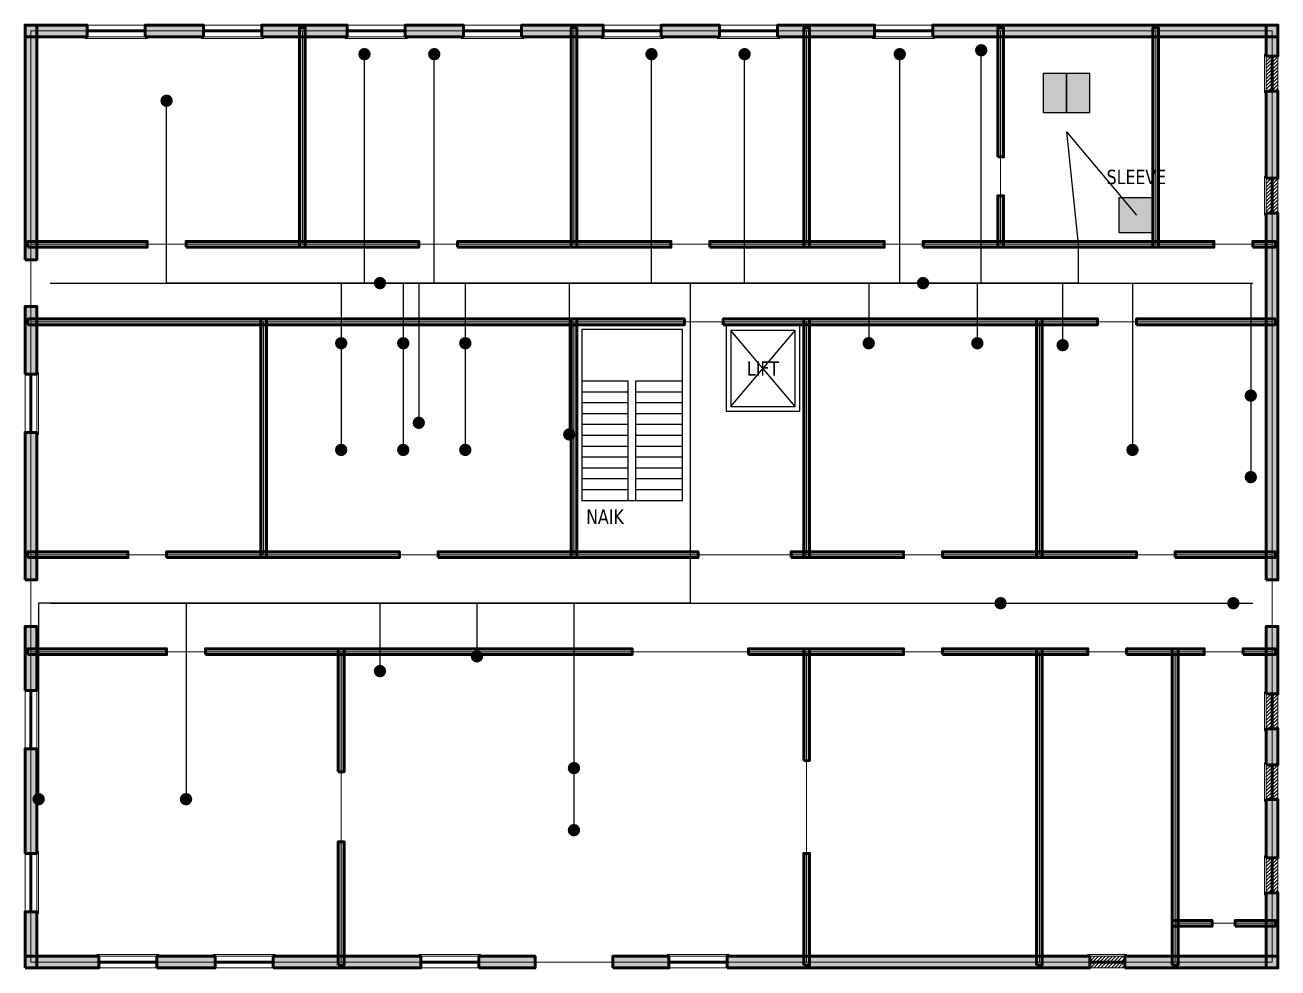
# Model space of a CAD drawing. Header units: millimetres. Extents: x -150 to 72150, y -150 to 24150.
# Drawn here: x -150 to 32150, y -150 to 24150 of the extents above; entities that cross this region are included whole.
import ezdxf
from ezdxf.enums import TextEntityAlignment as Align

# ---------------------------------------------------------------- set-up
doc = ezdxf.new("R2010")
doc.units = ezdxf.units.MM
doc.layers.add('A-AREA', color=7, linetype='Continuous', lineweight=13, true_color=0xa0b4aa, plot=False)
for name, color, linetype, lineweight, true_color in [('A-GLAZ', 7, 'Continuous', 18, 0x1f4d3a), ('A-STRS', 7, 'Continuous', 25, 0xb5532f), ('A-WALL', 7, 'Continuous', 50, 0x1f4d3a)]:
    doc.layers.add(name, color=color, linetype=linetype, lineweight=lineweight, true_color=true_color)
for name, color, linetype in [('ICT-OUTL', 7, 'Continuous'), ('ICT-RACK', 7, 'Continuous'), ('ICT-RISR', 7, 'Continuous'), ('ICT-ROUT', 7, 'Continuous'), ('ICT-TRAY', 7, 'Continuous')]:
    doc.layers.add(name, color=color, linetype=linetype)
doc.styles.add('KR-SANS', font='DejaVuSans.ttf', dxfattribs={"width": 0.8})

msp = doc.modelspace()

# ---------------------------------------------------------------- hatches: boundary and pattern name
at = {"layer": 'A-WALL', "true_color": 0x6f8379}
h = msp.add_hatch(color=8, dxfattribs=at)
h.dxf.hatch_style = 1
h.paths.add_polyline_path([(-150, 23850), (1450, 23850), (1450, 24150), (-150, 24150)])
h = msp.add_hatch(color=8, dxfattribs=at)
h.dxf.hatch_style = 1
h.paths.add_polyline_path([(-150, 18100), (150, 18100), (150, 24150), (-150, 24150)])
h = msp.add_hatch(color=8, dxfattribs=at)
h.dxf.hatch_style = 1
h.paths.add_polyline_path([(2950, 23850), (4450, 23850), (4450, 24150), (2950, 24150)])
h = msp.add_hatch(color=8, dxfattribs=at)
h.dxf.hatch_style = 1
h.paths.add_polyline_path([(5950, 23850), (8150, 23850), (8150, 24150), (5950, 24150)])
at = {"layer": 'A-WALL', "true_color": 0x9aa9a1}
h = msp.add_hatch(color=253, dxfattribs=at)
h.dxf.hatch_style = 1
h.paths.add_polyline_path([(6925, 18425), (7075, 18425), (7075, 24075), (6925, 24075)])
at = {"layer": 'A-WALL', "true_color": 0x6f8379}
h = msp.add_hatch(color=8, dxfattribs=at)
h.dxf.hatch_style = 1
h.paths.add_polyline_path([(9650, 23850), (11150, 23850), (11150, 24150), (9650, 24150)])
h = msp.add_hatch(color=8, dxfattribs=at)
h.dxf.hatch_style = 1
h.paths.add_polyline_path([(12650, 23850), (14750, 23850), (14750, 24150), (12650, 24150)])
at = {"layer": 'A-WALL', "true_color": 0x9aa9a1}
h = msp.add_hatch(color=253, dxfattribs=at)
h.dxf.hatch_style = 1
h.paths.add_polyline_path([(13925, 18425), (14075, 18425), (14075, 24075), (13925, 24075)])
at = {"layer": 'A-WALL', "true_color": 0x6f8379}
h = msp.add_hatch(color=8, dxfattribs=at)
h.dxf.hatch_style = 1
h.paths.add_polyline_path([(16250, 23850), (17750, 23850), (17750, 24150), (16250, 24150)])
h = msp.add_hatch(color=8, dxfattribs=at)
h.dxf.hatch_style = 1
h.paths.add_polyline_path([(19250, 23850), (21750, 23850), (21750, 24150), (19250, 24150)])
at = {"layer": 'A-WALL', "true_color": 0x9aa9a1}
h = msp.add_hatch(color=253, dxfattribs=at)
h.dxf.hatch_style = 1
h.paths.add_polyline_path([(19925, 18425), (20075, 18425), (20075, 24075), (19925, 24075)])
at = {"layer": 'A-WALL', "true_color": 0x6f8379}
h = msp.add_hatch(color=8, dxfattribs=at)
h.dxf.hatch_style = 1
h.paths.add_polyline_path([(23250, 23850), (32150, 23850), (32150, 24150), (23250, 24150)])
at = {"layer": 'A-WALL', "true_color": 0x9aa9a1}
h = msp.add_hatch(color=253, dxfattribs=at)
h.dxf.hatch_style = 1
h.paths.add_polyline_path([(24925, 20750), (25075, 20750), (25075, 24075), (24925, 24075)])
h = msp.add_hatch(color=253, dxfattribs=at)
h.dxf.hatch_style = 1
h.paths.add_polyline_path([(28925, 18425), (29075, 18425), (29075, 24075), (28925, 24075)])
at = {"layer": 'A-WALL', "true_color": 0x6f8379}
h = msp.add_hatch(color=8, dxfattribs=at)
h.dxf.hatch_style = 1
h.paths.add_polyline_path([(31850, 23350), (32150, 23350), (32150, 24150), (31850, 24150)])
h = msp.add_hatch(color=8, dxfattribs=at)
h.dxf.hatch_style = 1
h.paths.add_polyline_path([(31850, 20200), (32150, 20200), (32150, 22450), (31850, 22450)])
at = {"layer": 'A-WALL', "true_color": 0x9aa9a1}
h = msp.add_hatch(color=253, dxfattribs=at)
h.dxf.hatch_style = 1
h.paths.add_polyline_path([(24925, 18425), (25075, 18425), (25075, 19750), (24925, 19750)])
at = {"layer": 'A-WALL', "true_color": 0x6f8379}
h = msp.add_hatch(color=8, dxfattribs=at)
h.dxf.hatch_style = 1
h.paths.add_polyline_path([(31850, 9850), (32150, 9850), (32150, 19300), (31850, 19300)])
at = {"layer": 'A-WALL', "true_color": 0x9aa9a1}
h = msp.add_hatch(color=253, dxfattribs=at)
h.dxf.hatch_style = 1
h.paths.add_polyline_path([(-75, 18425), (3000, 18425), (3000, 18575), (-75, 18575)])
h = msp.add_hatch(color=253, dxfattribs=at)
h.dxf.hatch_style = 1
h.paths.add_polyline_path([(4000, 18425), (10000, 18425), (10000, 18575), (4000, 18575)])
h = msp.add_hatch(color=253, dxfattribs=at)
h.dxf.hatch_style = 1
h.paths.add_polyline_path([(11000, 18425), (16500, 18425), (16500, 18575), (11000, 18575)])
h = msp.add_hatch(color=253, dxfattribs=at)
h.dxf.hatch_style = 1
h.paths.add_polyline_path([(17500, 18425), (22000, 18425), (22000, 18575), (17500, 18575)])
h = msp.add_hatch(color=253, dxfattribs=at)
h.dxf.hatch_style = 1
h.paths.add_polyline_path([(23000, 18425), (30500, 18425), (30500, 18575), (23000, 18575)])
h = msp.add_hatch(color=253, dxfattribs=at)
h.dxf.hatch_style = 1
h.paths.add_polyline_path([(31500, 18425), (32075, 18425), (32075, 18575), (31500, 18575)])
at = {"layer": 'A-WALL', "true_color": 0x6f8379}
h = msp.add_hatch(color=8, dxfattribs=at)
h.dxf.hatch_style = 1
h.paths.add_polyline_path([(-150, 15150), (150, 15150), (150, 16900), (-150, 16900)])
at = {"layer": 'A-WALL', "true_color": 0x9aa9a1}
h = msp.add_hatch(color=253, dxfattribs=at)
h.dxf.hatch_style = 1
h.paths.add_polyline_path([(-75, 16425), (16850, 16425), (16850, 16575), (-75, 16575)])
h = msp.add_hatch(color=253, dxfattribs=at)
h.dxf.hatch_style = 1
h.paths.add_polyline_path([(5925, 10425), (6075, 10425), (6075, 16575), (5925, 16575)])
h = msp.add_hatch(color=253, dxfattribs=at)
h.dxf.hatch_style = 1
h.paths.add_polyline_path([(13925, 10425), (14075, 10425), (14075, 16575), (13925, 16575)])
h = msp.add_hatch(color=253, dxfattribs=at)
h.dxf.hatch_style = 1
h.paths.add_polyline_path([(17850, 16425), (27500, 16425), (27500, 16575), (17850, 16575)])
h = msp.add_hatch(color=253, dxfattribs=at)
h.dxf.hatch_style = 1
h.paths.add_polyline_path([(19925, 10425), (20075, 10425), (20075, 16575), (19925, 16575)])
h = msp.add_hatch(color=253, dxfattribs=at)
h.dxf.hatch_style = 1
h.paths.add_polyline_path([(25925, 10425), (26075, 10425), (26075, 16575), (25925, 16575)])
h = msp.add_hatch(color=253, dxfattribs=at)
h.dxf.hatch_style = 1
h.paths.add_polyline_path([(28500, 16425), (32075, 16425), (32075, 16575), (28500, 16575)])
at = {"layer": 'A-WALL', "true_color": 0x6f8379}
h = msp.add_hatch(color=8, dxfattribs=at)
h.dxf.hatch_style = 1
h.paths.add_polyline_path([(-150, 9850), (150, 9850), (150, 13650), (-150, 13650)])
at = {"layer": 'A-WALL', "true_color": 0x9aa9a1}
h = msp.add_hatch(color=253, dxfattribs=at)
h.dxf.hatch_style = 1
h.paths.add_polyline_path([(-75, 10425), (2500, 10425), (2500, 10575), (-75, 10575)])
h = msp.add_hatch(color=253, dxfattribs=at)
h.dxf.hatch_style = 1
h.paths.add_polyline_path([(3500, 10425), (9500, 10425), (9500, 10575), (3500, 10575)])
h = msp.add_hatch(color=253, dxfattribs=at)
h.dxf.hatch_style = 1
h.paths.add_polyline_path([(10500, 10425), (17200, 10425), (17200, 10575), (10500, 10575)])
h = msp.add_hatch(color=253, dxfattribs=at)
h.dxf.hatch_style = 1
h.paths.add_polyline_path([(19600, 10425), (22500, 10425), (22500, 10575), (19600, 10575)])
h = msp.add_hatch(color=253, dxfattribs=at)
h.dxf.hatch_style = 1
h.paths.add_polyline_path([(23500, 10425), (28500, 10425), (28500, 10575), (23500, 10575)])
h = msp.add_hatch(color=253, dxfattribs=at)
h.dxf.hatch_style = 1
h.paths.add_polyline_path([(29500, 10425), (32075, 10425), (32075, 10575), (29500, 10575)])
at = {"layer": 'A-WALL', "true_color": 0x6f8379}
h = msp.add_hatch(color=8, dxfattribs=at)
h.dxf.hatch_style = 1
h.paths.add_polyline_path([(-150, 7000), (150, 7000), (150, 8650), (-150, 8650)])
h = msp.add_hatch(color=8, dxfattribs=at)
h.dxf.hatch_style = 1
h.paths.add_polyline_path([(31850, 6913), (32150, 6913), (32150, 8650), (31850, 8650)])
at = {"layer": 'A-WALL', "true_color": 0x9aa9a1}
h = msp.add_hatch(color=253, dxfattribs=at)
h.dxf.hatch_style = 1
h.paths.add_polyline_path([(-75, 7925), (3500, 7925), (3500, 8075), (-75, 8075)])
h = msp.add_hatch(color=253, dxfattribs=at)
h.dxf.hatch_style = 1
h.paths.add_polyline_path([(4500, 7925), (15500, 7925), (15500, 8075), (4500, 8075)])
h = msp.add_hatch(color=253, dxfattribs=at)
h.dxf.hatch_style = 1
h.paths.add_polyline_path([(7925, 4900), (8075, 4900), (8075, 8075), (7925, 8075)])
h = msp.add_hatch(color=253, dxfattribs=at)
h.dxf.hatch_style = 1
h.paths.add_polyline_path([(18500, 7925), (22500, 7925), (22500, 8075), (18500, 8075)])
h = msp.add_hatch(color=253, dxfattribs=at)
h.dxf.hatch_style = 1
h.paths.add_polyline_path([(19925, 5200), (20075, 5200), (20075, 8075), (19925, 8075)])
h = msp.add_hatch(color=253, dxfattribs=at)
h.dxf.hatch_style = 1
h.paths.add_polyline_path([(23500, 7925), (27250, 7925), (27250, 8075), (23500, 8075)])
h = msp.add_hatch(color=253, dxfattribs=at)
h.dxf.hatch_style = 1
h.paths.add_polyline_path([(25925, -75), (26075, -75), (26075, 8075), (25925, 8075)])
h = msp.add_hatch(color=253, dxfattribs=at)
h.dxf.hatch_style = 1
h.paths.add_polyline_path([(28250, 7925), (30250, 7925), (30250, 8075), (28250, 8075)])
h = msp.add_hatch(color=253, dxfattribs=at)
h.dxf.hatch_style = 1
h.paths.add_polyline_path([(29425, -75), (29575, -75), (29575, 8075), (29425, 8075)])
h = msp.add_hatch(color=253, dxfattribs=at)
h.dxf.hatch_style = 1
h.paths.add_polyline_path([(31250, 7925), (32075, 7925), (32075, 8075), (31250, 8075)])
at = {"layer": 'A-WALL', "true_color": 0x6f8379}
h = msp.add_hatch(color=8, dxfattribs=at)
h.dxf.hatch_style = 1
h.paths.add_polyline_path([(31850, 5088), (32150, 5088), (32150, 6013), (31850, 6013)])
h = msp.add_hatch(color=8, dxfattribs=at)
h.dxf.hatch_style = 1
h.paths.add_polyline_path([(-150, 2800), (150, 2800), (150, 5500), (-150, 5500)])
h = msp.add_hatch(color=8, dxfattribs=at)
h.dxf.hatch_style = 1
h.paths.add_polyline_path([(31850, 2688), (32150, 2688), (32150, 4188), (31850, 4188)])
at = {"layer": 'A-WALL', "true_color": 0x9aa9a1}
h = msp.add_hatch(color=253, dxfattribs=at)
h.dxf.hatch_style = 1
h.paths.add_polyline_path([(7925, -75), (8075, -75), (8075, 3100), (7925, 3100)])
h = msp.add_hatch(color=253, dxfattribs=at)
h.dxf.hatch_style = 1
h.paths.add_polyline_path([(19925, -75), (20075, -75), (20075, 2800), (19925, 2800)])
at = {"layer": 'A-WALL', "true_color": 0x6f8379}
h = msp.add_hatch(color=8, dxfattribs=at)
h.dxf.hatch_style = 1
h.paths.add_polyline_path([(31850, -150), (32150, -150), (32150, 1788), (31850, 1788)])
h = msp.add_hatch(color=8, dxfattribs=at)
h.dxf.hatch_style = 1
h.paths.add_polyline_path([(-150, -150), (150, -150), (150, 1300), (-150, 1300)])
at = {"layer": 'A-WALL', "true_color": 0x9aa9a1}
h = msp.add_hatch(color=253, dxfattribs=at)
h.dxf.hatch_style = 1
h.paths.add_polyline_path([(29425, 925), (30450, 925), (30450, 1075), (29425, 1075)])
h = msp.add_hatch(color=253, dxfattribs=at)
h.dxf.hatch_style = 1
h.paths.add_polyline_path([(31050, 925), (32075, 925), (32075, 1075), (31050, 1075)])
at = {"layer": 'A-WALL', "true_color": 0x6f8379}
h = msp.add_hatch(color=8, dxfattribs=at)
h.dxf.hatch_style = 1
h.paths.add_polyline_path([(-150, -150), (1750, -150), (1750, 150), (-150, 150)])
h = msp.add_hatch(color=8, dxfattribs=at)
h.dxf.hatch_style = 1
h.paths.add_polyline_path([(3250, -150), (4750, -150), (4750, 150), (3250, 150)])
h = msp.add_hatch(color=8, dxfattribs=at)
h.dxf.hatch_style = 1
h.paths.add_polyline_path([(6250, -150), (10050, -150), (10050, 150), (6250, 150)])
h = msp.add_hatch(color=8, dxfattribs=at)
h.dxf.hatch_style = 1
h.paths.add_polyline_path([(11550, -150), (13000, -150), (13000, 150), (11550, 150)])
h = msp.add_hatch(color=8, dxfattribs=at)
h.dxf.hatch_style = 1
h.paths.add_polyline_path([(15000, -150), (16450, -150), (16450, 150), (15000, 150)])
h = msp.add_hatch(color=8, dxfattribs=at)
h.dxf.hatch_style = 1
h.paths.add_polyline_path([(17950, -150), (27300, -150), (27300, 150), (17950, 150)])
h = msp.add_hatch(color=8, dxfattribs=at)
h.dxf.hatch_style = 1
h.paths.add_polyline_path([(28200, -150), (32150, -150), (32150, 150), (28200, 150)])
at = {"layer": 'ICT-OUTL', "true_color": 0x2e6b52}
h = msp.add_hatch(color=107, dxfattribs=at)
h.dxf.hatch_style = 1
edge = h.paths.add_edge_path()
edge.add_arc((24500, 23500), 160, 0, 360)
h = msp.add_hatch(color=107, dxfattribs=at)
h.dxf.hatch_style = 1
edge = h.paths.add_edge_path()
edge.add_arc((8600, 23400), 160, 0, 360)
h = msp.add_hatch(color=107, dxfattribs=at)
h.dxf.hatch_style = 1
edge = h.paths.add_edge_path()
edge.add_arc((10400, 23400), 160, 0, 360)
h = msp.add_hatch(color=107, dxfattribs=at)
h.dxf.hatch_style = 1
edge = h.paths.add_edge_path()
edge.add_arc((16000, 23400), 160, 0, 360)
h = msp.add_hatch(color=107, dxfattribs=at)
h.dxf.hatch_style = 1
edge = h.paths.add_edge_path()
edge.add_arc((18400, 23400), 160, 0, 360)
h = msp.add_hatch(color=107, dxfattribs=at)
h.dxf.hatch_style = 1
edge = h.paths.add_edge_path()
edge.add_arc((22400, 23400), 160, 0, 360)
h = msp.add_hatch(color=107, dxfattribs=at)
h.dxf.hatch_style = 1
edge = h.paths.add_edge_path()
edge.add_arc((3500, 22200), 160, 0, 360)
h = msp.add_hatch(color=107, dxfattribs=at)
h.dxf.hatch_style = 1
edge = h.paths.add_edge_path()
edge.add_arc((9000, 17500), 160, 0, 360)
h = msp.add_hatch(color=107, dxfattribs=at)
h.dxf.hatch_style = 1
edge = h.paths.add_edge_path()
edge.add_arc((23000, 17500), 160, 0, 360)
h = msp.add_hatch(color=107, dxfattribs=at)
h.dxf.hatch_style = 1
edge = h.paths.add_edge_path()
edge.add_arc((8000, 15950), 160, 0, 360)
h = msp.add_hatch(color=107, dxfattribs=at)
h.dxf.hatch_style = 1
edge = h.paths.add_edge_path()
edge.add_arc((9600, 15950), 160, 0, 360)
h = msp.add_hatch(color=107, dxfattribs=at)
h.dxf.hatch_style = 1
edge = h.paths.add_edge_path()
edge.add_arc((11200, 15950), 160, 0, 360)
h = msp.add_hatch(color=107, dxfattribs=at)
h.dxf.hatch_style = 1
edge = h.paths.add_edge_path()
edge.add_arc((21600, 15950), 160, 0, 360)
h = msp.add_hatch(color=107, dxfattribs=at)
h.dxf.hatch_style = 1
edge = h.paths.add_edge_path()
edge.add_arc((24400, 15950), 160, 0, 360)
h = msp.add_hatch(color=107, dxfattribs=at)
h.dxf.hatch_style = 1
edge = h.paths.add_edge_path()
edge.add_arc((26600, 15900), 160, 0, 360)
h = msp.add_hatch(color=107, dxfattribs=at)
h.dxf.hatch_style = 1
edge = h.paths.add_edge_path()
edge.add_arc((31450, 14600), 160, 0, 360)
h = msp.add_hatch(color=107, dxfattribs=at)
h.dxf.hatch_style = 1
edge = h.paths.add_edge_path()
edge.add_arc((10000, 13900), 160, 0, 360)
h = msp.add_hatch(color=107, dxfattribs=at)
h.dxf.hatch_style = 1
edge = h.paths.add_edge_path()
edge.add_arc((13880, 13600), 160, 0, 360)
h = msp.add_hatch(color=107, dxfattribs=at)
h.dxf.hatch_style = 1
edge = h.paths.add_edge_path()
edge.add_arc((8000, 13200), 160, 0, 360)
h = msp.add_hatch(color=107, dxfattribs=at)
h.dxf.hatch_style = 1
edge = h.paths.add_edge_path()
edge.add_arc((9600, 13200), 160, 0, 360)
h = msp.add_hatch(color=107, dxfattribs=at)
h.dxf.hatch_style = 1
edge = h.paths.add_edge_path()
edge.add_arc((11200, 13200), 160, 0, 360)
h = msp.add_hatch(color=107, dxfattribs=at)
h.dxf.hatch_style = 1
edge = h.paths.add_edge_path()
edge.add_arc((28400, 13200), 160, 0, 360)
h = msp.add_hatch(color=107, dxfattribs=at)
h.dxf.hatch_style = 1
edge = h.paths.add_edge_path()
edge.add_arc((31450, 12500), 160, 0, 360)
h = msp.add_hatch(color=107, dxfattribs=at)
h.dxf.hatch_style = 1
edge = h.paths.add_edge_path()
edge.add_arc((25000, 9250), 160, 0, 360)
h = msp.add_hatch(color=107, dxfattribs=at)
h.dxf.hatch_style = 1
edge = h.paths.add_edge_path()
edge.add_arc((31000, 9250), 160, 0, 360)
h = msp.add_hatch(color=107, dxfattribs=at)
h.dxf.hatch_style = 1
edge = h.paths.add_edge_path()
edge.add_arc((11500, 7880), 160, 0, 360)
h = msp.add_hatch(color=107, dxfattribs=at)
h.dxf.hatch_style = 1
edge = h.paths.add_edge_path()
edge.add_arc((9000, 7500), 160, 0, 360)
h = msp.add_hatch(color=107, dxfattribs=at)
h.dxf.hatch_style = 1
edge = h.paths.add_edge_path()
edge.add_arc((14000, 5000), 160, 0, 360)
h = msp.add_hatch(color=107, dxfattribs=at)
h.dxf.hatch_style = 1
edge = h.paths.add_edge_path()
edge.add_arc((200, 4200), 160, 0, 360)
h = msp.add_hatch(color=107, dxfattribs=at)
h.dxf.hatch_style = 1
edge = h.paths.add_edge_path()
edge.add_arc((4000, 4200), 160, 0, 360)
h = msp.add_hatch(color=107, dxfattribs=at)
h.dxf.hatch_style = 1
edge = h.paths.add_edge_path()
edge.add_arc((14000, 3400), 160, 0, 360)
at = {"layer": 'ICT-RACK', "true_color": 0xcfe0d6}
h = msp.add_hatch(color=254, dxfattribs=at)
h.dxf.hatch_style = 1
h.paths.add_polyline_path([(26100, 21900), (26700, 21900), (26700, 22900), (26100, 22900)])
h = msp.add_hatch(color=254, dxfattribs=at)
h.dxf.hatch_style = 1
h.paths.add_polyline_path([(26700, 21900), (27300, 21900), (27300, 22900), (26700, 22900)])
at = {"layer": 'ICT-RISR', "true_color": 0xf3e6d6}
h = msp.add_hatch(color=254, dxfattribs=at)
h.dxf.hatch_style = 1
h.paths.add_polyline_path([(28050, 18800), (28950, 18800), (28950, 19700), (28050, 19700)])

# ---------------------------------------------------------------- linework, layer by layer
at = {"layer": 'A-AREA', "color": 253, "true_color": 0xa0b4aa}
for points in [[(0, 18500), (7000, 18500), (7000, 24000), (0, 24000)], [(7000, 18500), (14000, 18500), (14000, 24000), (7000, 24000)], [(14000, 18500), (20000, 18500), (20000, 24000), (14000, 24000)], [(20000, 18500), (25000, 18500), (25000, 24000), (20000, 24000)], [(25000, 18500), (29000, 18500), (29000, 24000), (25000, 24000)], [(29000, 18500), (32000, 18500), (32000, 24000), (29000, 24000)], [(0, 16500), (32000, 16500), (32000, 18500), (0, 18500)], [(0, 10500), (6000, 10500), (6000, 16500), (0, 16500)], [(6000, 10500), (14000, 10500), (14000, 16500), (6000, 16500)], [(14000, 10500), (20000, 10500), (20000, 16500), (14000, 16500)], [(20000, 10500), (26000, 10500), (26000, 16500), (20000, 16500)], [(26000, 10500), (32000, 10500), (32000, 16500), (26000, 16500)], [(0, 8000), (32000, 8000), (32000, 10500), (0, 10500)], [(0, 0), (8000, 0), (8000, 8000), (0, 8000)], [(8000, 0), (20000, 0), (20000, 8000), (8000, 8000)], [(20000, 0), (26000, 0), (26000, 8000), (20000, 8000)], [(26000, 0), (29500, 0), (29500, 8000), (26000, 8000)], [(29500, 1000), (32000, 1000), (32000, 8000), (29500, 8000)], [(29500, 0), (32000, 0), (32000, 1000), (29500, 1000)]]:
    msp.add_lwpolyline(points, close=True, dxfattribs=at)
at = {"layer": 'A-GLAZ', "color": 8, "true_color": 0x6f8379}
for points in [[(1450, 24150), (2950, 24150)], [(1450, 24025), (2950, 24025)], [(1450, 23975), (2950, 23975)], [(4450, 24150), (5950, 24150)], [(4450, 24025), (5950, 24025)], [(4450, 23975), (5950, 23975)], [(8150, 24150), (9650, 24150)], [(8150, 24025), (9650, 24025)], [(8150, 23975), (9650, 23975)], [(11150, 24150), (12650, 24150)], [(11150, 24025), (12650, 24025)], [(11150, 23975), (12650, 23975)], [(14750, 24150), (16250, 24150)], [(14750, 24025), (16250, 24025)], [(14750, 23975), (16250, 23975)], [(17750, 24150), (19250, 24150)], [(17750, 24025), (19250, 24025)], [(17750, 23975), (19250, 23975)], [(21750, 24150), (23250, 24150)], [(21750, 24025), (23250, 24025)], [(21750, 23975), (23250, 23975)], [(1400, 23850), (1400, 23800), (3000, 23800), (3000, 23850)], [(1450, 23850), (2950, 23850)], [(4400, 23850), (4400, 23800), (6000, 23800), (6000, 23850)], [(4450, 23850), (5950, 23850)], [(8100, 23850), (8100, 23800), (9700, 23800), (9700, 23850)], [(8150, 23850), (9650, 23850)], [(11100, 23850), (11100, 23800), (12700, 23800), (12700, 23850)], [(11150, 23850), (12650, 23850)], [(14700, 23850), (14700, 23800), (16300, 23800), (16300, 23850)], [(14750, 23850), (16250, 23850)], [(17700, 23850), (17700, 23800), (19300, 23800), (19300, 23850)], [(17750, 23850), (19250, 23850)], [(21700, 23850), (21700, 23800), (23300, 23800), (23300, 23850)], [(21750, 23850), (23250, 23850)], [(31850, 22400), (31800, 22400), (31800, 23400), (31850, 23400)], [(31850, 22450), (31850, 23350)], [(31850, 23305), (31895, 23350)], [(31850, 23215), (31985, 23350)], [(31850, 23125), (32075, 23350)], [(31850, 23035), (32150, 23335)], [(31975, 22450), (31975, 23350)], [(32025, 22450), (32025, 23350)], [(32150, 22450), (32150, 23350)], [(31850, 22945), (32150, 23245)], [(31850, 22855), (32150, 23155)], [(31850, 22765), (32150, 23065)], [(31850, 22675), (32150, 22975)], [(31850, 22585), (32150, 22885)], [(31850, 22495), (32150, 22795)], [(31895, 22450), (32150, 22705)], [(31985, 22450), (32150, 22615)], [(32075, 22450), (32150, 22525)], [(31850, 19250), (31800, 19250), (31800, 20250), (31850, 20250)], [(31850, 19300), (31850, 20200)], [(31850, 20155), (31895, 20200)], [(31850, 20065), (31985, 20200)], [(31850, 19975), (32075, 20200)], [(31850, 19885), (32150, 20185)], [(31850, 19795), (32150, 20095)], [(31975, 19300), (31975, 20200)], [(32025, 19300), (32025, 20200)], [(32150, 19300), (32150, 20200)], [(31850, 19705), (32150, 20005)], [(31850, 19615), (32150, 19915)], [(31850, 19525), (32150, 19825)], [(31850, 19435), (32150, 19735)], [(31850, 19345), (32150, 19645)], [(31895, 19300), (32150, 19555)], [(31985, 19300), (32150, 19465)], [(32075, 19300), (32150, 19375)], [(150, 13600), (200, 13600), (200, 15200), (150, 15200)], [(-150, 13650), (-150, 15150)], [(-25, 13650), (-25, 15150)], [(25, 13650), (25, 15150)], [(150, 13650), (150, 15150)], [(-150, 5500), (-150, 7000)], [(-25, 5500), (-25, 7000)], [(25, 5500), (25, 7000)], [(150, 5450), (200, 5450), (200, 7050), (150, 7050)], [(150, 5500), (150, 7000)], [(31850, 5963), (31800, 5963), (31800, 6963), (31850, 6963)], [(31850, 6013), (31850, 6913)], [(31850, 6868), (31895, 6913)], [(31850, 6778), (31985, 6913)], [(31850, 6688), (32075, 6913)], [(31850, 6598), (32150, 6898)], [(31850, 6508), (32150, 6808)], [(31975, 6013), (31975, 6913)], [(32025, 6013), (32025, 6913)], [(32150, 6013), (32150, 6913)], [(31850, 6418), (32150, 6718)], [(31850, 6328), (32150, 6628)], [(31850, 6238), (32150, 6538)], [(31850, 6148), (32150, 6448)], [(31850, 6058), (32150, 6358)], [(31895, 6013), (32150, 6268)], [(31985, 6013), (32150, 6178)], [(32075, 6013), (32150, 6088)], [(31850, 4138), (31800, 4138), (31800, 5138), (31850, 5138)], [(31850, 4188), (31850, 5088)], [(31850, 5043), (31895, 5088)], [(31850, 4953), (31985, 5088)], [(31850, 4863), (32075, 5088)], [(31850, 4773), (32150, 5073)], [(31850, 4683), (32150, 4983)], [(31850, 4593), (32150, 4893)], [(31975, 4188), (31975, 5088)], [(32025, 4188), (32025, 5088)], [(32150, 4188), (32150, 5088)], [(31850, 4503), (32150, 4803)], [(31850, 4413), (32150, 4713)], [(31850, 4323), (32150, 4623)], [(31850, 4233), (32150, 4533)], [(31895, 4188), (32150, 4443)], [(31985, 4188), (32150, 4353)], [(32075, 4188), (32150, 4263)], [(-150, 1300), (-150, 2800)], [(-25, 1300), (-25, 2800)], [(25, 1300), (25, 2800)], [(150, 1250), (200, 1250), (200, 2850), (150, 2850)], [(150, 1300), (150, 2800)], [(31850, 1738), (31800, 1738), (31800, 2738), (31850, 2738)], [(31850, 1788), (31850, 2688)], [(31850, 2643), (31895, 2688)], [(31850, 2553), (31985, 2688)], [(31850, 2463), (32075, 2688)], [(31850, 2373), (32150, 2673)], [(31975, 1788), (31975, 2688)], [(32025, 1788), (32025, 2688)], [(32150, 1788), (32150, 2688)], [(31850, 2283), (32150, 2583)], [(31850, 2193), (32150, 2493)], [(31850, 2103), (32150, 2403)], [(31850, 2013), (32150, 2313)], [(31850, 1923), (32150, 2223)], [(31850, 1833), (32150, 2133)], [(31895, 1788), (32150, 2043)], [(31985, 1788), (32150, 1953)], [(32075, 1788), (32150, 1863)], [(1700, 150), (1700, 200), (3300, 200), (3300, 150)], [(1750, 150), (3250, 150)], [(1750, 25), (3250, 25)], [(4700, 150), (4700, 200), (6300, 200), (6300, 150)], [(4750, 150), (6250, 150)], [(4750, 25), (6250, 25)], [(10000, 150), (10000, 200), (11600, 200), (11600, 150)], [(10050, 150), (11550, 150)], [(10050, 25), (11550, 25)], [(16400, 150), (16400, 200), (18000, 200), (18000, 150)], [(16450, 150), (17950, 150)], [(16450, 25), (17950, 25)], [(27250, 150), (27250, 200), (28250, 200), (28250, 150)], [(27300, 150), (28200, 150)], [(27300, 105), (27345, 150)], [(27300, 15), (27435, 150)], [(27300, -75), (27525, 150)], [(27300, 25), (28200, 25)], [(27315, -150), (27615, 150)], [(27405, -150), (27705, 150)], [(27495, -150), (27795, 150)], [(27585, -150), (27885, 150)], [(27675, -150), (27975, 150)], [(27765, -150), (28065, 150)], [(27855, -150), (28155, 150)], [(27945, -150), (28200, 105)], [(28035, -150), (28200, 15)], [(1750, -25), (3250, -25)], [(1750, -150), (3250, -150)], [(4750, -25), (6250, -25)], [(4750, -150), (6250, -150)], [(10050, -25), (11550, -25)], [(10050, -150), (11550, -150)], [(16450, -25), (17950, -25)], [(16450, -150), (17950, -150)], [(27300, -25), (28200, -25)], [(27300, -150), (28200, -150)], [(28125, -150), (28200, -75)]]:
    msp.add_lwpolyline(points, dxfattribs=at)
at = {"layer": 'A-STRS', "color": 33, "true_color": 0xc58f78}
for points in [[(14200, 11900), (16800, 11900), (16800, 16300), (14200, 16300)], [(17925, 14200), (19825, 14200), (19825, 16400), (17925, 16400)], [(18045, 14320), (19705, 14320), (19705, 16280), (18045, 16280)]]:
    msp.add_lwpolyline(points, close=True, dxfattribs=at)
for points in [[(18045, 14320), (19705, 16280)], [(19705, 14320), (18045, 16280)], [(14200, 14980), (15400, 14980)], [(15400, 11900), (15400, 14980)], [(15600, 14980), (16800, 14980)], [(15600, 11900), (15600, 14980)], [(14200, 14700), (15400, 14700)], [(15600, 14700), (16800, 14700)], [(14200, 14420), (15400, 14420)], [(15600, 14420), (16800, 14420)], [(14200, 14140), (15400, 14140)], [(15600, 14140), (16800, 14140)], [(14200, 13860), (15400, 13860)], [(14200, 13580), (15400, 13580)], [(15600, 13860), (16800, 13860)], [(15600, 13580), (16800, 13580)], [(14200, 13300), (15400, 13300)], [(15600, 13300), (16800, 13300)], [(14200, 13020), (15400, 13020)], [(15600, 13020), (16800, 13020)], [(14200, 12740), (15400, 12740)], [(15600, 12740), (16800, 12740)], [(14200, 12460), (15400, 12460)], [(15600, 12460), (16800, 12460)], [(14200, 12180), (15400, 12180)], [(15600, 12180), (16800, 12180)], [(14200, 11900), (15400, 11900)], [(15600, 11900), (16800, 11900)]]:
    msp.add_lwpolyline(points, dxfattribs=at)
at = {"layer": 'A-WALL', "color": 8, "true_color": 0x6f8379}
for points in [[(-150, 23850), (1450, 23850), (1450, 24150), (-150, 24150)], [(-150, 18100), (150, 18100), (150, 24150), (-150, 24150)], [(2950, 23850), (4450, 23850), (4450, 24150), (2950, 24150)], [(5950, 23850), (8150, 23850), (8150, 24150), (5950, 24150)], [(9650, 23850), (11150, 23850), (11150, 24150), (9650, 24150)], [(12650, 23850), (14750, 23850), (14750, 24150), (12650, 24150)], [(16250, 23850), (17750, 23850), (17750, 24150), (16250, 24150)], [(19250, 23850), (21750, 23850), (21750, 24150), (19250, 24150)], [(23250, 23850), (32150, 23850), (32150, 24150), (23250, 24150)], [(31850, 23350), (32150, 23350), (32150, 24150), (31850, 24150)], [(31850, 20200), (32150, 20200), (32150, 22450), (31850, 22450)], [(31850, 9850), (32150, 9850), (32150, 19300), (31850, 19300)], [(-150, 15150), (150, 15150), (150, 16900), (-150, 16900)], [(-150, 9850), (150, 9850), (150, 13650), (-150, 13650)], [(-150, 7000), (150, 7000), (150, 8650), (-150, 8650)], [(31850, 6913), (32150, 6913), (32150, 8650), (31850, 8650)], [(31850, 5088), (32150, 5088), (32150, 6013), (31850, 6013)], [(-150, 2800), (150, 2800), (150, 5500), (-150, 5500)], [(31850, 2688), (32150, 2688), (32150, 4188), (31850, 4188)], [(31850, -150), (32150, -150), (32150, 1788), (31850, 1788)], [(-150, -150), (150, -150), (150, 1300), (-150, 1300)], [(-150, -150), (1750, -150), (1750, 150), (-150, 150)], [(3250, -150), (4750, -150), (4750, 150), (3250, 150)], [(6250, -150), (10050, -150), (10050, 150), (6250, 150)], [(11550, -150), (13000, -150), (13000, 150), (11550, 150)], [(15000, -150), (16450, -150), (16450, 150), (15000, 150)], [(17950, -150), (27300, -150), (27300, 150), (17950, 150)], [(28200, -150), (32150, -150), (32150, 150), (28200, 150)]]:
    msp.add_lwpolyline(points, close=True, dxfattribs=at)
at = {"layer": 'A-WALL', "color": 253, "true_color": 0x9aa9a1}
for points in [[(6925, 18425), (7075, 18425), (7075, 24075), (6925, 24075)], [(13925, 18425), (14075, 18425), (14075, 24075), (13925, 24075)], [(19925, 18425), (20075, 18425), (20075, 24075), (19925, 24075)], [(24925, 20750), (25075, 20750), (25075, 24075), (24925, 24075)], [(28925, 18425), (29075, 18425), (29075, 24075), (28925, 24075)], [(24925, 18425), (25075, 18425), (25075, 19750), (24925, 19750)], [(-75, 18425), (3000, 18425), (3000, 18575), (-75, 18575)], [(4000, 18425), (10000, 18425), (10000, 18575), (4000, 18575)], [(11000, 18425), (16500, 18425), (16500, 18575), (11000, 18575)], [(17500, 18425), (22000, 18425), (22000, 18575), (17500, 18575)], [(23000, 18425), (30500, 18425), (30500, 18575), (23000, 18575)], [(31500, 18425), (32075, 18425), (32075, 18575), (31500, 18575)], [(-75, 16425), (16850, 16425), (16850, 16575), (-75, 16575)], [(5925, 10425), (6075, 10425), (6075, 16575), (5925, 16575)], [(13925, 10425), (14075, 10425), (14075, 16575), (13925, 16575)], [(17850, 16425), (27500, 16425), (27500, 16575), (17850, 16575)], [(19925, 10425), (20075, 10425), (20075, 16575), (19925, 16575)], [(25925, 10425), (26075, 10425), (26075, 16575), (25925, 16575)], [(28500, 16425), (32075, 16425), (32075, 16575), (28500, 16575)], [(-75, 10425), (2500, 10425), (2500, 10575), (-75, 10575)], [(3500, 10425), (9500, 10425), (9500, 10575), (3500, 10575)], [(10500, 10425), (17200, 10425), (17200, 10575), (10500, 10575)], [(19600, 10425), (22500, 10425), (22500, 10575), (19600, 10575)], [(23500, 10425), (28500, 10425), (28500, 10575), (23500, 10575)], [(29500, 10425), (32075, 10425), (32075, 10575), (29500, 10575)], [(-75, 7925), (3500, 7925), (3500, 8075), (-75, 8075)], [(4500, 7925), (15500, 7925), (15500, 8075), (4500, 8075)], [(7925, 4900), (8075, 4900), (8075, 8075), (7925, 8075)], [(18500, 7925), (22500, 7925), (22500, 8075), (18500, 8075)], [(19925, 5200), (20075, 5200), (20075, 8075), (19925, 8075)], [(23500, 7925), (27250, 7925), (27250, 8075), (23500, 8075)], [(25925, -75), (26075, -75), (26075, 8075), (25925, 8075)], [(28250, 7925), (30250, 7925), (30250, 8075), (28250, 8075)], [(29425, -75), (29575, -75), (29575, 8075), (29425, 8075)], [(31250, 7925), (32075, 7925), (32075, 8075), (31250, 8075)], [(7925, -75), (8075, -75), (8075, 3100), (7925, 3100)], [(19925, -75), (20075, -75), (20075, 2800), (19925, 2800)], [(29425, 925), (30450, 925), (30450, 1075), (29425, 1075)], [(31050, 925), (32075, 925), (32075, 1075), (31050, 1075)]]:
    msp.add_lwpolyline(points, close=True, dxfattribs=at)
at = {"layer": 'ICT-RACK', "color": 119, "true_color": 0x1f4d3a}
for points in [[(26100, 21900), (26700, 21900), (26700, 22900), (26100, 22900)], [(26700, 21900), (27300, 21900), (27300, 22900), (26700, 22900)]]:
    msp.add_lwpolyline(points, close=True, dxfattribs=at)
at = {"layer": 'ICT-RISR', "color": 37, "true_color": 0x8a5a2b}
msp.add_lwpolyline([(28050, 18800), (28950, 18800), (28950, 19700), (28050, 19700)], close=True, dxfattribs=at)
at = {"layer": 'ICT-ROUT', "color": 107, "true_color": 0x2e6b52}
for points in [[(26700, 21400), (27000, 18500), (27000, 17500), (26600, 17500), (24500, 17500), (24400, 17500), (23000, 17500), (22400, 17500), (21600, 17500), (18400, 17500), (17000, 17500), (16000, 17500), (13880, 17500), (11200, 17500), (10400, 17500), (10000, 17500), (9600, 17500), (9000, 17500), (8600, 17500), (8600, 23400), (8600, 23400)], [(26700, 21400), (27000, 18500), (27000, 17500), (26600, 17500), (24500, 17500), (24400, 17500), (23000, 17500), (22400, 17500), (21600, 17500), (18400, 17500), (17000, 17500), (16000, 17500), (13880, 17500), (11200, 17500), (10400, 17500), (10000, 17500), (9600, 17500), (9000, 17500), (8600, 17500), (8600, 23400), (8600, 23400)], [(26700, 21400), (27000, 18500), (27000, 17500), (26600, 17500), (24500, 17500), (24400, 17500), (23000, 17500), (22400, 17500), (21600, 17500), (18400, 17500), (17000, 17500), (16000, 17500), (13880, 17500), (11200, 17500), (10400, 17500), (10400, 23400), (10400, 23400)], [(26700, 21400), (27000, 18500), (27000, 17500), (26600, 17500), (24500, 17500), (24400, 17500), (23000, 17500), (22400, 17500), (21600, 17500), (18400, 17500), (17000, 17500), (16000, 17500), (13880, 17500), (11200, 17500), (10400, 17500), (10400, 23400), (10400, 23400)], [(26700, 21400), (27000, 18500), (27000, 17500), (26600, 17500), (24500, 17500), (24400, 17500), (23000, 17500), (22400, 17500), (21600, 17500), (18400, 17500), (17000, 17500), (16000, 17500), (16000, 23400), (16000, 23400)], [(26700, 21400), (27000, 18500), (27000, 17500), (26600, 17500), (24500, 17500), (24400, 17500), (23000, 17500), (22400, 17500), (21600, 17500), (18400, 17500), (17000, 17500), (16000, 17500), (16000, 23400), (16000, 23400)], [(26700, 21400), (27000, 18500), (27000, 17500), (26600, 17500), (24500, 17500), (24400, 17500), (23000, 17500), (22400, 17500), (21600, 17500), (18400, 17500), (18400, 23400), (18400, 23400)], [(26700, 21400), (27000, 18500), (27000, 17500), (26600, 17500), (24500, 17500), (24400, 17500), (23000, 17500), (22400, 17500), (21600, 17500), (18400, 17500), (18400, 23400), (18400, 23400)], [(26700, 21400), (27000, 18500), (27000, 17500), (26600, 17500), (24500, 17500), (24400, 17500), (23000, 17500), (22400, 17500), (22400, 23400), (22400, 23400)], [(26700, 21400), (27000, 18500), (27000, 17500), (26600, 17500), (24500, 17500), (24400, 17500), (23000, 17500), (22400, 17500), (22400, 23400), (22400, 23400)], [(26700, 21400), (27000, 18500), (27000, 17500), (26600, 17500), (24500, 17500), (24500, 23500), (24500, 23500)], [(26700, 21400), (27000, 18500), (27000, 17500), (26600, 17500), (24500, 17500), (24400, 17500), (23000, 17500), (22400, 17500), (21600, 17500), (18400, 17500), (17000, 17500), (16000, 17500), (13880, 17500), (11200, 17500), (10400, 17500), (10000, 17500), (9600, 17500), (9000, 17500), (8600, 17500), (8000, 17500), (3500, 17500), (3500, 22200), (3500, 22200)], [(26700, 21400), (27000, 18500), (27000, 17500), (26600, 17500), (24500, 17500), (24400, 17500), (23000, 17500), (22400, 17500), (21600, 17500), (18400, 17500), (17000, 17500), (16000, 17500), (13880, 17500), (11200, 17500), (10400, 17500), (10000, 17500), (9600, 17500), (9000, 17500), (8600, 17500), (8000, 17500), (3500, 17500), (3500, 22200), (3500, 22200)], [(26700, 21400), (27000, 18500), (27000, 17500), (26600, 17500), (24500, 17500), (24400, 17500), (23000, 17500), (22400, 17500), (21600, 17500), (18400, 17500), (17000, 17500), (17000, 15950), (17000, 13900), (17000, 13600), (17000, 13200), (17000, 9250), (200, 9250), (200, 4200)], [(26700, 21400), (27000, 18500), (27000, 17500), (26600, 17500), (24500, 17500), (24400, 17500), (23000, 17500), (22400, 17500), (21600, 17500), (18400, 17500), (17000, 17500), (17000, 15950), (17000, 13900), (17000, 13600), (17000, 13200), (17000, 9250), (4000, 9250), (4000, 4200)], [(26700, 21400), (27000, 18500), (27000, 17500), (26600, 17500), (24500, 17500), (24400, 17500), (23000, 17500), (22400, 17500), (21600, 17500), (18400, 17500), (17000, 17500), (17000, 15950), (17000, 13900), (17000, 13600), (17000, 13200), (17000, 9250), (4000, 9250), (4000, 4200)], [(26700, 21400), (27000, 18500), (27000, 17500), (26600, 17500), (24500, 17500), (24400, 17500), (23000, 17500), (22400, 17500), (21600, 17500), (18400, 17500), (17000, 17500), (16000, 17500), (13880, 17500), (11200, 17500), (10400, 17500), (10000, 17500), (9600, 17500), (9000, 17500), (8600, 17500), (8000, 17500), (8000, 13200), (8000, 13200)], [(26700, 21400), (27000, 18500), (27000, 17500), (26600, 17500), (24500, 17500), (24400, 17500), (23000, 17500), (22400, 17500), (21600, 17500), (18400, 17500), (17000, 17500), (16000, 17500), (13880, 17500), (11200, 17500), (10400, 17500), (10000, 17500), (9600, 17500), (9000, 17500), (8600, 17500), (8000, 17500), (8000, 13200), (8000, 13200)], [(26700, 21400), (27000, 18500), (27000, 17500), (26600, 17500), (24500, 17500), (24400, 17500), (23000, 17500), (22400, 17500), (21600, 17500), (18400, 17500), (17000, 17500), (16000, 17500), (13880, 17500), (11200, 17500), (10400, 17500), (10000, 17500), (9600, 17500), (9000, 17500), (8600, 17500), (8000, 17500), (8000, 15950), (8000, 15950)], [(26700, 21400), (27000, 18500), (27000, 17500), (26600, 17500), (24500, 17500), (24400, 17500), (23000, 17500), (22400, 17500), (21600, 17500), (18400, 17500), (17000, 17500), (16000, 17500), (13880, 17500), (11200, 17500), (10400, 17500), (10000, 17500), (9600, 17500), (9000, 17500), (8600, 17500), (8000, 17500), (8000, 15950), (8000, 15950)], [(26700, 21400), (27000, 18500), (27000, 17500), (26600, 17500), (24500, 17500), (24400, 17500), (23000, 17500), (22400, 17500), (21600, 17500), (18400, 17500), (17000, 17500), (16000, 17500), (13880, 17500), (11200, 17500), (10400, 17500), (10000, 17500), (9600, 17500), (9000, 17500), (9000, 17500), (9000, 17500)], [(26700, 21400), (27000, 18500), (27000, 17500), (26600, 17500), (24500, 17500), (24400, 17500), (23000, 17500), (22400, 17500), (21600, 17500), (18400, 17500), (17000, 17500), (17000, 15950), (17000, 13900), (17000, 13600), (17000, 13200), (17000, 9250), (9000, 9250), (9000, 7500)], [(26700, 21400), (27000, 18500), (27000, 17500), (26600, 17500), (24500, 17500), (24400, 17500), (23000, 17500), (22400, 17500), (21600, 17500), (18400, 17500), (17000, 17500), (16000, 17500), (13880, 17500), (11200, 17500), (10400, 17500), (10000, 17500), (9600, 17500), (9600, 13200), (9600, 13200)], [(26700, 21400), (27000, 18500), (27000, 17500), (26600, 17500), (24500, 17500), (24400, 17500), (23000, 17500), (22400, 17500), (21600, 17500), (18400, 17500), (17000, 17500), (16000, 17500), (13880, 17500), (11200, 17500), (10400, 17500), (10000, 17500), (9600, 17500), (9600, 13200), (9600, 13200)], [(26700, 21400), (27000, 18500), (27000, 17500), (26600, 17500), (24500, 17500), (24400, 17500), (23000, 17500), (22400, 17500), (21600, 17500), (18400, 17500), (17000, 17500), (16000, 17500), (13880, 17500), (11200, 17500), (10400, 17500), (10000, 17500), (9600, 17500), (9600, 15950), (9600, 15950)], [(26700, 21400), (27000, 18500), (27000, 17500), (26600, 17500), (24500, 17500), (24400, 17500), (23000, 17500), (22400, 17500), (21600, 17500), (18400, 17500), (17000, 17500), (16000, 17500), (13880, 17500), (11200, 17500), (10400, 17500), (10000, 17500), (9600, 17500), (9600, 15950), (9600, 15950)], [(26700, 21400), (27000, 18500), (27000, 17500), (26600, 17500), (24500, 17500), (24400, 17500), (23000, 17500), (22400, 17500), (21600, 17500), (18400, 17500), (17000, 17500), (16000, 17500), (13880, 17500), (11200, 17500), (10400, 17500), (10000, 17500), (10000, 13900), (10000, 13900)], [(26700, 21400), (27000, 18500), (27000, 17500), (26600, 17500), (24500, 17500), (24400, 17500), (23000, 17500), (22400, 17500), (21600, 17500), (18400, 17500), (17000, 17500), (16000, 17500), (13880, 17500), (11200, 17500), (11200, 13200), (11200, 13200)], [(26700, 21400), (27000, 18500), (27000, 17500), (26600, 17500), (24500, 17500), (24400, 17500), (23000, 17500), (22400, 17500), (21600, 17500), (18400, 17500), (17000, 17500), (16000, 17500), (13880, 17500), (11200, 17500), (11200, 13200), (11200, 13200)], [(26700, 21400), (27000, 18500), (27000, 17500), (26600, 17500), (24500, 17500), (24400, 17500), (23000, 17500), (22400, 17500), (21600, 17500), (18400, 17500), (17000, 17500), (16000, 17500), (13880, 17500), (11200, 17500), (11200, 15950), (11200, 15950)], [(26700, 21400), (27000, 18500), (27000, 17500), (26600, 17500), (24500, 17500), (24400, 17500), (23000, 17500), (22400, 17500), (21600, 17500), (18400, 17500), (17000, 17500), (16000, 17500), (13880, 17500), (11200, 17500), (11200, 15950), (11200, 15950)], [(26700, 21400), (27000, 18500), (27000, 17500), (26600, 17500), (24500, 17500), (24400, 17500), (23000, 17500), (22400, 17500), (21600, 17500), (18400, 17500), (17000, 17500), (17000, 15950), (17000, 13900), (17000, 13600), (17000, 13200), (17000, 9250), (11500, 9250), (11500, 7880)], [(26700, 21400), (27000, 18500), (27000, 17500), (26600, 17500), (24500, 17500), (24400, 17500), (23000, 17500), (22400, 17500), (21600, 17500), (18400, 17500), (17000, 17500), (16000, 17500), (13880, 17500), (13880, 13600), (13880, 13600)], [(26700, 21400), (27000, 18500), (27000, 17500), (26600, 17500), (24500, 17500), (24400, 17500), (23000, 17500), (22400, 17500), (21600, 17500), (18400, 17500), (17000, 17500), (17000, 15950), (17000, 13900), (17000, 13600), (17000, 13200), (17000, 9250), (14000, 9250), (14000, 3400)], [(26700, 21400), (27000, 18500), (27000, 17500), (26600, 17500), (24500, 17500), (24400, 17500), (23000, 17500), (22400, 17500), (21600, 17500), (18400, 17500), (17000, 17500), (17000, 15950), (17000, 13900), (17000, 13600), (17000, 13200), (17000, 9250), (14000, 9250), (14000, 5000)], [(26700, 21400), (27000, 18500), (27000, 17500), (26600, 17500), (24500, 17500), (24400, 17500), (23000, 17500), (22400, 17500), (21600, 17500), (18400, 17500), (17000, 17500), (17000, 15950), (17000, 13900), (17000, 13600), (17000, 13200), (17000, 9250), (14000, 9250), (14000, 5000)], [(26700, 21400), (27000, 18500), (27000, 17500), (26600, 17500), (24500, 17500), (24400, 17500), (23000, 17500), (22400, 17500), (21600, 17500), (18400, 17500), (17000, 17500), (17000, 15950), (17000, 13900), (17000, 13600), (17000, 13200), (17000, 9250), (25000, 9250), (25000, 9250)], [(26700, 21400), (27000, 18500), (27000, 17500), (26600, 17500), (24500, 17500), (24400, 17500), (23000, 17500), (22400, 17500), (21600, 17500), (18400, 17500), (17000, 17500), (17000, 15950), (17000, 13900), (17000, 13600), (17000, 13200), (17000, 9250), (31000, 9250), (31000, 9250)], [(26700, 21400), (27000, 18500), (27000, 17500), (26600, 17500), (24500, 17500), (24400, 17500), (23000, 17500), (22400, 17500), (21600, 17500), (21600, 15950), (21600, 15950)], [(26700, 21400), (27000, 18500), (27000, 17500), (26600, 17500), (24500, 17500), (24400, 17500), (23000, 17500), (22400, 17500), (21600, 17500), (21600, 15950), (21600, 15950)], [(26700, 21400), (27000, 18500), (27000, 17500), (26600, 17500), (24500, 17500), (24400, 17500), (23000, 17500), (23000, 17500), (23000, 17500)], [(26700, 21400), (27000, 18500), (27000, 17500), (26600, 17500), (24500, 17500), (24400, 17500), (24400, 15950), (24400, 15950)], [(26700, 21400), (27000, 18500), (27000, 17500), (26600, 17500), (24500, 17500), (24400, 17500), (24400, 15950), (24400, 15950)], [(26700, 21400), (27000, 18500), (27000, 17500), (26600, 17500), (26600, 15900), (26600, 15900)], [(26700, 21400), (27000, 18500), (27000, 17500), (26600, 17500), (26600, 15900), (26600, 15900)], [(26700, 21400), (27000, 18500), (27000, 17500), (28400, 17500), (31450, 17500), (31450, 12500), (31450, 12500)], [(26700, 21400), (27000, 18500), (27000, 17500), (28400, 17500), (31450, 17500), (31450, 12500), (31450, 12500)], [(26700, 21400), (27000, 18500), (27000, 17500), (28400, 17500), (31450, 17500), (31450, 12500), (31450, 12500)], [(26700, 21400), (27000, 18500), (27000, 17500), (28400, 17500), (31450, 17500), (31450, 12500), (31450, 12500)], [(26700, 21400), (27000, 18500), (27000, 17500), (28400, 17500), (31450, 17500), (31450, 14600), (31450, 14600)], [(26700, 21400), (27000, 18500), (27000, 17500), (28400, 17500), (31450, 17500), (31450, 14600), (31450, 14600)], [(26700, 21400), (27000, 18500), (27000, 17500), (28400, 17500), (31450, 17500), (31450, 14600), (31450, 14600)], [(26700, 21400), (27000, 18500), (27000, 17500), (28400, 17500), (31450, 17500), (31450, 14600), (31450, 14600)], [(26700, 21400), (27000, 18500), (27000, 17500), (28400, 17500), (28400, 13200), (28400, 13200)], [(26700, 21400), (27000, 18500), (27000, 17500), (28400, 17500), (28400, 13200), (28400, 13200)], [(26700, 21400), (27000, 18500), (27000, 17500), (28400, 17500), (28400, 13200), (28400, 13200)], [(26700, 21400), (27000, 18500), (27000, 17500), (28400, 17500), (28400, 13200), (28400, 13200)]]:
    msp.add_lwpolyline(points, dxfattribs=at)
at = {"layer": 'ICT-ROUT', "color": 35, "true_color": 0x9a6a2f}
msp.add_lwpolyline([(26700, 21400), (28500, 19250)], dxfattribs=at)
msp.add_lwpolyline([(26700, 21400), (28500, 19250)], dxfattribs=at)
msp.add_lwpolyline([(26700, 21400), (28500, 19250)], dxfattribs=at)
msp.add_lwpolyline([(26700, 21400), (28500, 19250)], dxfattribs=at)
msp.add_lwpolyline([(26700, 21400), (28500, 19250)], dxfattribs=at)
msp.add_lwpolyline([(26700, 21400), (28500, 19250)], dxfattribs=at)
msp.add_lwpolyline([(26700, 21400), (28500, 19250)], dxfattribs=at)
msp.add_lwpolyline([(26700, 21400), (28500, 19250)], dxfattribs=at)
msp.add_lwpolyline([(26700, 21400), (28500, 19250)], dxfattribs=at)
msp.add_lwpolyline([(26700, 21400), (28500, 19250)], dxfattribs=at)
msp.add_lwpolyline([(26700, 21400), (28500, 19250)], dxfattribs=at)
msp.add_lwpolyline([(26700, 21400), (28500, 19250)], dxfattribs=at)
msp.add_lwpolyline([(26700, 21400), (28500, 19250)], dxfattribs=at)
msp.add_lwpolyline([(26700, 21400), (28500, 19250)], dxfattribs=at)
msp.add_lwpolyline([(26700, 21400), (28500, 19250)], dxfattribs=at)
msp.add_lwpolyline([(26700, 21400), (28500, 19250)], dxfattribs=at)
msp.add_lwpolyline([(26700, 21400), (28500, 19250)], dxfattribs=at)
at = {"layer": 'ICT-TRAY', "color": 37, "true_color": 0x8a5a2b}
for points in [[(500, 17500), (31500, 17500)], [(17000, 17500), (17000, 9250)], [(500, 9250), (31500, 9250)]]:
    msp.add_lwpolyline(points, dxfattribs=at)

# ---------------------------------------------------------------- texts
at = {"layer": 'A-STRS', "color": 15, "true_color": 0xb5532f, "style": 'KR-SANS', "width": 0.8}
for s, p in [('LIFT', (18875, 15115)), ('NAIK', (14800, 11295))]:
    msp.add_text(s, height=370.4, dxfattribs=at).set_placement(p, align=Align.CENTER)
at = {"layer": 'ICT-RISR', "color": 37, "true_color": 0x8a5a2b, "style": 'KR-SANS', "width": 0.8}
msp.add_text('SLEEVE', height=370.4, dxfattribs=at).set_placement((28500, 20050), align=Align.CENTER)

doc.saveas('drawing.dxf')
